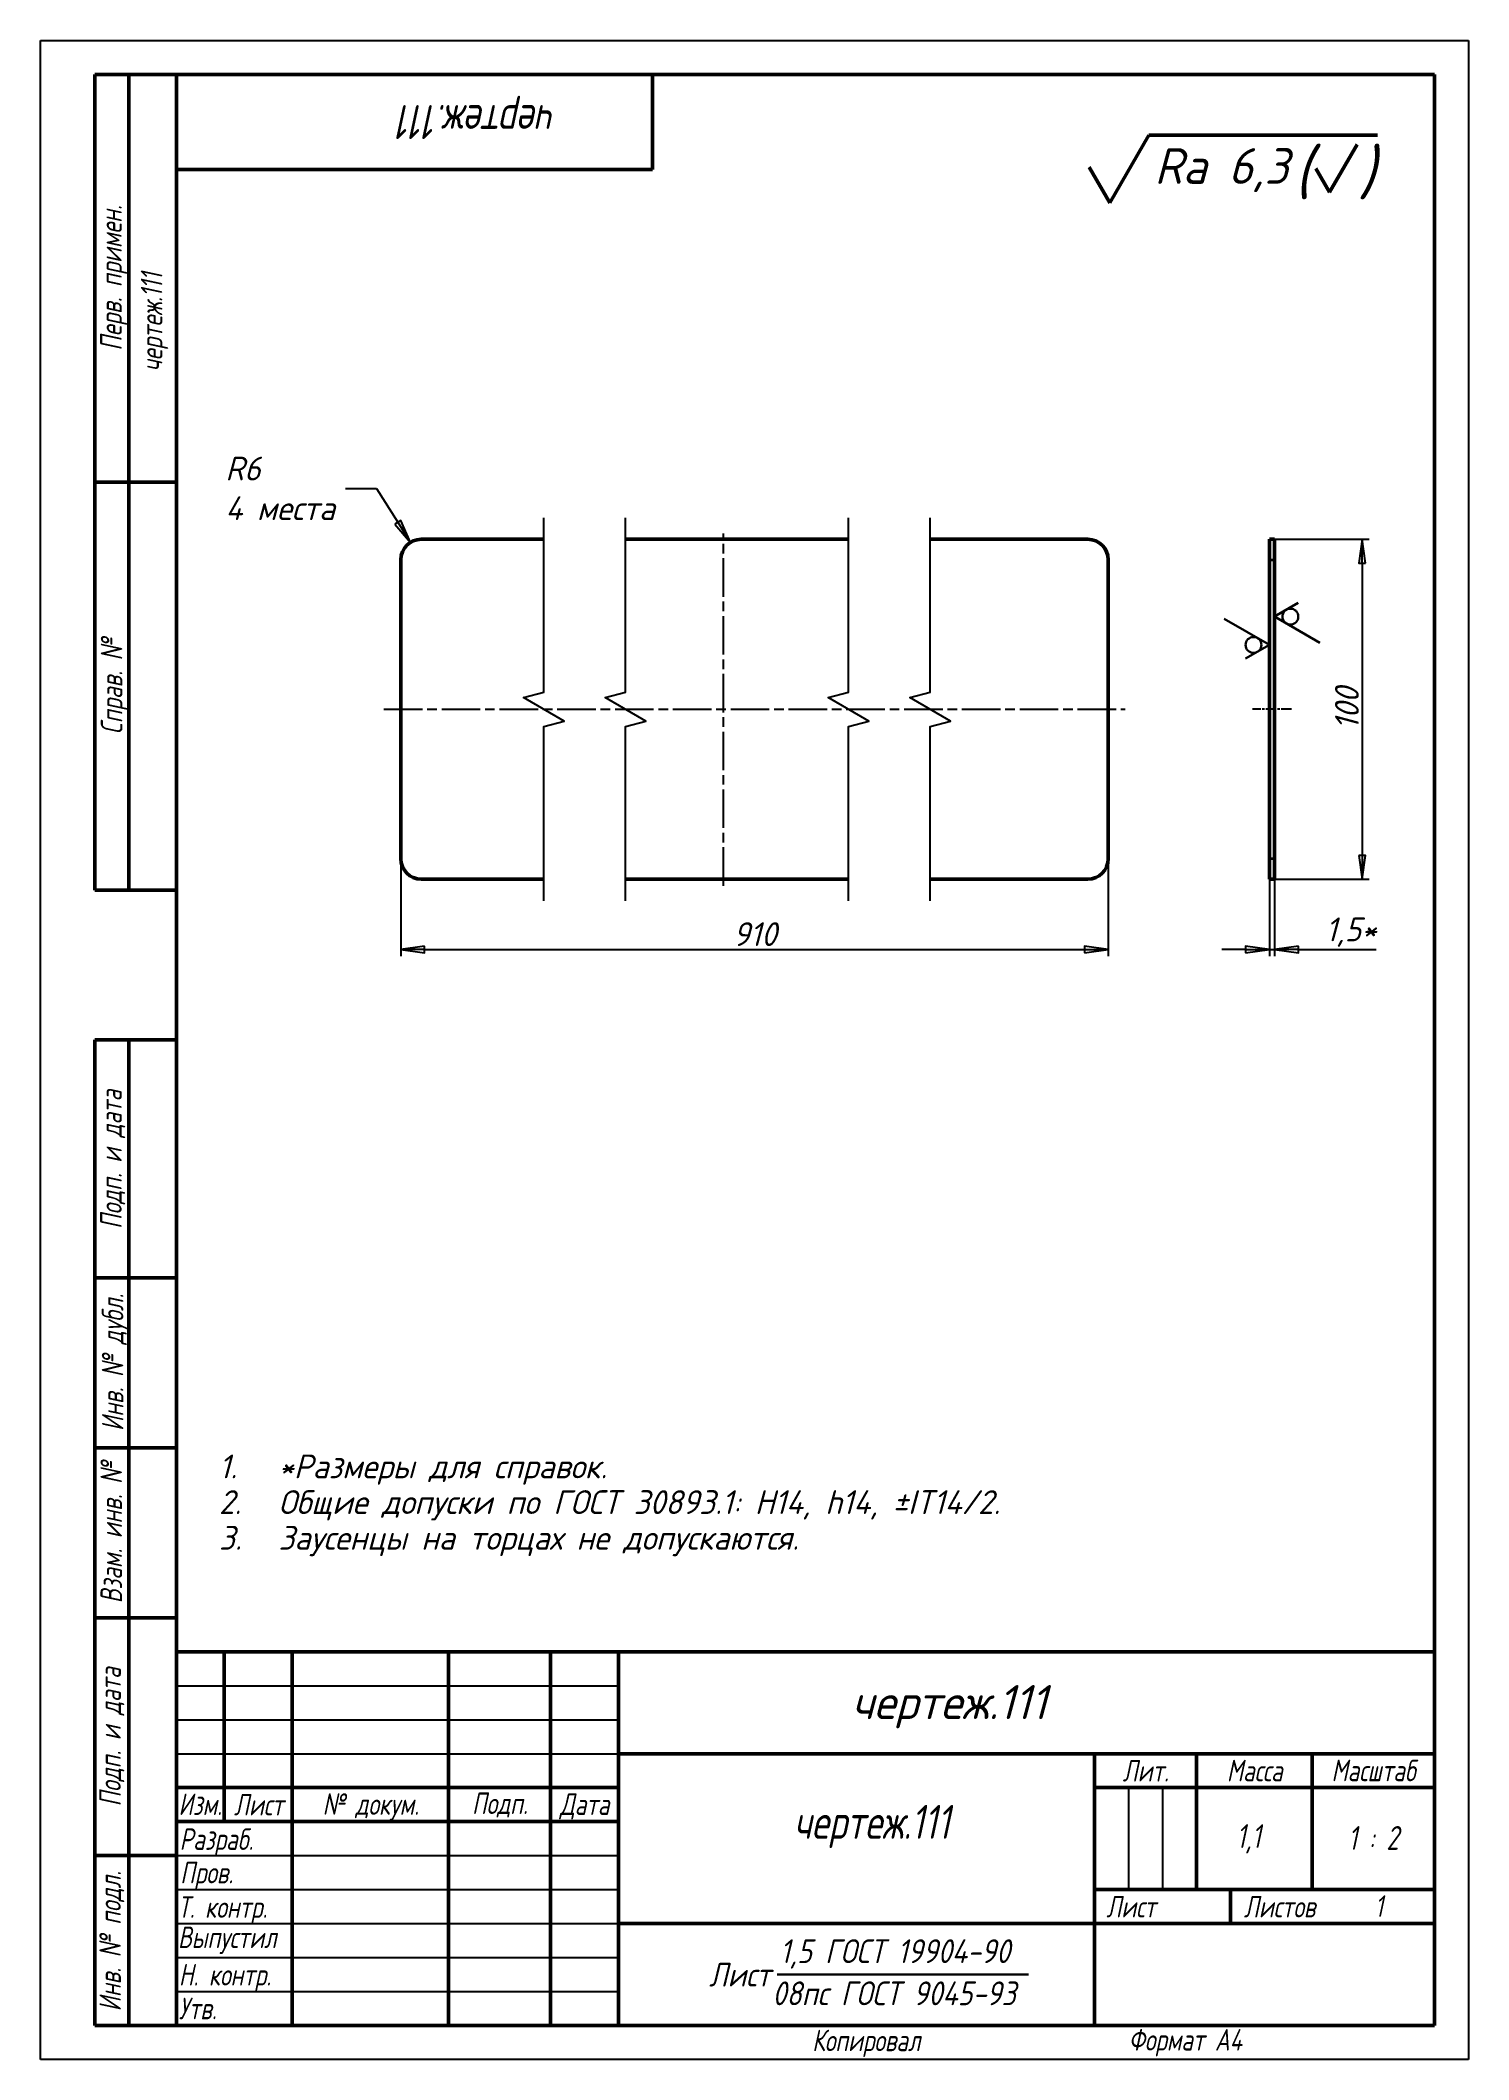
# Model space of a CAD drawing. Header units: millimetres. Extents: x 0 to 420, y 0 to 594.
import ezdxf
from ezdxf.enums import TextEntityAlignment as Align

# ---------------------------------------------------------------- set-up
doc = ezdxf.new("R2010")
doc.units = ezdxf.units.MM
doc.header["$LTSCALE"] = 2
doc.linetypes.add('LT_04', pattern=[0.7087, 0.4724, -0.0591, 0.1181, -0.0591])
for name, color, linetype, lineweight in [('Layer_01', 7, 'Continuous', 35), ('Layer_02', 7, 'Continuous', 50), ('Layer_03', 7, 'Continuous', 50), ('Layer_04', 7, 'Continuous', 50), ('Layer_05', 7, 'Continuous', 25), ('Layer_06', 7, 'Continuous', 25), ('Layer_07', 7, 'Continuous', 25), ('Layer_08', 7, 'Continuous', 25), ('Layer_09', 7, 'Continuous', 50)]:
    doc.layers.add(name, color=color, linetype=linetype, lineweight=lineweight)
doc.styles.add('Style_02', font='ariali.ttf', dxfattribs={"width": 0.8})
doc.styles.add('Style_03', font='GOST Common Italic.ttf')
doc.styles.add('Style_06', font='GOST Common Italic.ttf', dxfattribs={"width": 0.8})
doc.styles.add('Style_07', font='GOST Common Italic.ttf', dxfattribs={"width": 0.8})
doc.styles.add('Style_08', font='GOST Common Italic.ttf')
doc.styles.add('Style_09', font='GOST Common Italic.ttf', dxfattribs={"width": 0.9})
doc.styles.add('Style_10', font='GOST Common Italic.ttf', dxfattribs={"width": 0.8})
doc.styles.add('Style_11', font='GOST Common Italic.ttf', dxfattribs={"width": 0.7})
doc.styles.add('Style_12', font='GOST Common Italic.ttf', dxfattribs={"width": 0.7})
doc.dimstyles.new('DimStyle_06', dxfattribs={"dimscale": 2, "dimtxt": 3.5, "dimasz": 3.5, "dimexe": 1, "dimexo": 0, "dimgap": 0.5, "dimtad": 1, "dimrnd": 1e-08, "dimtxsty": 'Style_03', "dimblk": 'Filled-1', "dimcen": 2.5, "dimdle": 15, "dimclrd": 256, "dimclre": 256, "dimclrt": 256, "dimazin": 2, "dimtfac": 0.714286, "dimtdec": 3, "dimtmove": 0, "dimatfit": 3, "dimlwd": 25, "dimlwe": 25})

# ---------------------------------------------------------------- blocks, each defined once
blk = doc.blocks.new('Block_04')
at = {"layer": 'Layer_09'}
for p, q in [((-12, 0), (-12, 145)), ((-12, 145), (0, 145)), ((-7, 145), (-7, 0)), ((-12, 110), (-7, 110)), ((-7, 110), (0, 110)), ((-12, 85), (-7, 85)), ((-7, 85), (0, 85)), ((-12, 60), (-7, 60)), ((-7, 60), (0, 60)), ((-12, 25), (-7, 25)), ((-7, 25), (0, 25)), ((0, 0), (-12, 0))]:
    blk.add_line(p, q, dxfattribs=at)
at = {"layer": 'Layer_06', "char_height": 3.17, "attachment_point": 5, "rotation": 90, "style": 'Style_02'}
for s, insert, width in [('\\fGOST Common|b0|i1;\\H3.1700;Подп. и дата', (-9.37, 127.41), 34.7679), ('\\fGOST Common|b0|i1;\\H3.1700;Инв. № дубл.', (-8.95, 97.55), 24.8438), ('\\fGOST Common|b0|i1;\\H3.1700;Взам. инв. №', (-9.58, 72.53), 24.8669), ('\\fGOST Common|b0|i1;\\H3.1700;Подп. и дата', (-9.5, 42.47), 35.1486), ('\\fGOST Common|b0|i1;\\H3.1700;Инв. № подл.', (-9.5, 12.41), 24.9618)]:
    blk.add_mtext(s, dxfattribs=dict(at, insert=insert, width=width))
at = {"layer": 'Layer_06', "style": 'Style_06', "width": 0.8}
for tag, p in [('Подп._и_дата_2_001', (-3.53, 127.51)), ('Инв._номер_дубликата_001', (-3.41, 97.47)), ('Взамен_инв._номера_001', (-3.46, 72.53)), ('Подп._и_дата_1_001', (-3.42, 42.35)), ('ИНВЕНТАРНЫЙ_НОМЕР_001', (-3.33, 12.68))]:
    blk.add_attdef(tag, text='', height=3.17, rotation=90, dxfattribs=at).set_placement(p, align=Align.MIDDLE_CENTER)
blk = doc.blocks.new('Block_05')
at = {"layer": 'Layer_09'}
for p, q in [((-12, 0), (-12, 120)), ((-12, 120), (0, 120)), ((-7, 0), (-7, 120)), ((-12, 60), (0, 60)), ((0, 0), (-12, 0))]:
    blk.add_line(p, q, dxfattribs=at)
at = {"layer": 'Layer_06', "char_height": 3.17, "attachment_point": 5, "rotation": 90, "style": 'Style_02'}
for s, insert, width in [('\\fGOST Common|b0|i1;\\H3.1700;Перв. примен.', (-9.19, 90.05), 60.0143), ('\\fGOST Common|b0|i1;\\H3.1700;Справ. №', (-9.1, 30), 59.9357)]:
    blk.add_mtext(s, dxfattribs=dict(at, insert=insert, width=width))
at = {"layer": 'Layer_06', "style": 'Style_06', "width": 0.8}
for tag, p in [('Первичная_применяемость_002', (-2.07, 66.9)), ('Первичная_применяемость_001', (-2.07, 66.9)), ('Справочный_номер_001', (-3.55, 30.02))]:
    blk.add_attdef(tag, text='', height=3.17, rotation=90, dxfattribs=at).set_placement(p, align=Align.MIDDLE_CENTER)
blk = doc.blocks.new('Block_06')
at = {"layer": 'Layer_09'}
for p, q in [((0, 0), (70, 0)), ((70, 0), (70, -14)), ((70, -14), (0, -14))]:
    blk.add_line(p, q, dxfattribs=at)
at = {"layer": 'Layer_06', "style": 'Style_07', "width": 0.8}
for tag in ['ОБОЗНАЧЕНИЕ_002', 'ОБОЗНАЧЕНИЕ_001']:
    blk.add_attdef(tag, text='', height=5, rotation=180, dxfattribs=at).set_placement((69.76, -4.53), align=Align.MIDDLE_CENTER)
blk = doc.blocks.new('Block_11')
at = {"layer": 'Layer_03'}
for p, q in [((0, 55), (185, 55)), ((0, 0), (0, 55)), ((0, 0), (0, 55)), ((7, 55), (7, 30)), ((17, 55), (17, 0)), ((40, 55), (40, 0)), ((55, 55), (55, 0)), ((65, 55), (65, 0)), ((185, 0), (185, 55)), ((65, 40), (185, 40)), ((135, 40), (135, 0)), ((150, 40), (150, 20)), ((167, 40), (167, 20)), ((0, 35), (65, 35)), ((135, 35), (185, 35)), ((0, 30), (65, 30)), ((135, 20), (185, 20)), ((155, 20), (155, 15)), ((65, 15), (185, 15)), ((185, 0), (0, 0))]:
    blk.add_line(p, q, dxfattribs=at)
at = {"layer": 'Layer_03', "linetype": 'Continuous', "lineweight": 25}
for p, q in [((0, 50), (65, 50)), ((0, 45), (65, 45)), ((0, 40), (65, 40)), ((140, 35), (140, 20)), ((145, 35), (145, 20)), ((0, 25), (65, 25)), ((0, 20), (65, 20)), ((0, 15), (65, 15)), ((0, 10), (65, 10)), ((0, 5), (65, 5))]:
    blk.add_line(p, q, dxfattribs=at)
at = {"layer": 'Layer_03', "lineweight": 30}
blk.add_line((88.31, 7.5), (125.29, 7.5), dxfattribs=at)
at = {"layer": 'Layer_03', "char_height": 3.17, "style": 'Style_02'}
for s, insert, width, attachment_point in [('\\fGOST Common|b0|i1;\\H3.1700;Лит.', (142.52, 37.49), 14.9766, 5), ('\\fGOST Common|b0|i1;\\H3.1700;Масса', (158.55, 37.51), 16.9878, 5), ('\\fGOST Common|b0|i1;\\H3.1700;Масштаб', (176.02, 37.53), 17.8316, 5), ('\\fGOST Common|b0|i1;\\H3.1700;Изм.', (3.5, 32.56), 6.9635, 5), ('\\fGOST Common|b0|i1;\\H3.1700;Лист', (12.1, 32.5), 10.0029, 5), ('\\A0;\\fGOST Common|b0|i1;\\H3.1700;№ докум.', (28.58, 32.16), 22.9069, 5), ('\\fGOST Common|b0|i1;\\H3.1700;Подп.', (47.56, 32.45), 14.879, 5), ('\\fGOST Common|b0|i1;\\H3.1700;Дата', (60.02, 32.24), 9.9614, 5), ('\\fGOST Common|b0|i1;\\H3.1700;Разраб.', (0.47, 27), 16.9971, 4), ('\\fGOST Common|b0|i1;\\H3.1700;Пров.', (0.56, 22.08), 17.0192, 4), ('\\A0;\\fGOST Common|b0|i1;\\H3.1700;Т. контр.', (0.23, 17.01), 16.9554, 4), ('\\fGOST Common|b0|i1;\\H3.1700;Лист', (140.37, 17.5), 10.5071, 5), ('\\fGOST Common|b0|i1;\\H3.1700;Листов', (162.21, 17.5), 14.3668, 5), ('\\A1;', (150.6, 17.54), 8.8313, 5), ('\\fGOST Common|b0|i1;\\H3.1700;Н. контр.', (0.36, 7.05), 16.9999, 4), ('\\fGOST Common|b0|i1;\\H3.1700;Утв.', (0.34, 2.52), 17.0083, 4), ('\\fGOST Common|b0|i1;\\H3.1700;Копировал', (93.48, -0.59), 19.7871, 1)]:
    blk.add_mtext(s, dxfattribs=dict(at, insert=insert, width=width, attachment_point=attachment_point))
at = {"layer": 'Layer_03'}
for tag, height, style, width, p in [('Изм1_001', 2.89, 'Style_12', 0.7, (3.51, 52.52)), ('Лист1_001', 2.89, 'Style_12', 0.7, (12.03, 52.52)), ('Докум1_001', 2.89, 'Style_12', 0.7, (28.54, 52.48)), ('Изм2_001', 2.89, 'Style_12', 0.7, (3.5, 47.52)), ('Лист2_001', 2.89, 'Style_12', 0.7, (12.01, 47.5)), ('Докум2_001', 2.89, 'Style_12', 0.7, (28.53, 47.5)), ('Изм3_001', 2.89, 'Style_12', 0.7, (3.5, 42.5)), ('Лист3_001', 2.89, 'Style_12', 0.7, (12.01, 42.51)), ('Докум3_001', 2.89, 'Style_12', 0.7, (28.51, 42.48)), ('Изм4_001', 2.89, 'Style_12', 0.7, (3.51, 37.5)), ('Лист4_001', 2.89, 'Style_12', 0.7, (12, 37.53)), ('Докум4_001', 2.89, 'Style_12', 0.7, (28.51, 37.52)), ('НАИМЕНОВАНИЕ_001', 5, 'Style_07', 0.8, (91.8, 27.48)), ('Литера_001', 3.5, 'Style_10', 0.8, (137.52, 27.25)), ('Литера2_001', 3.5, 'Style_10', 0.8, (142.51, 27.22)), ('Литера3_001', 3.5, 'Style_10', 0.8, (147.52, 27.21)), ('Масса_001', 3.5, 'Style_10', 0.8, (158.47, 27.53)), ('Масштаб_001', 3.5, 'Style_10', 0.8, (174.92, 25.86)), ('Тип_документа_001', 3.17, 'Style_06', 0.8, (100.08, 17.56)), ('Листов_001', 3.17, 'Style_06', 0.8, (177.46, 17.58))]:
    blk.add_attdef(tag, text='', height=height, dxfattribs=dict(at, style=style, width=width)).set_placement(p, align=Align.MIDDLE_CENTER)
for tag, height, style, width, p in [('Подп1_001', 2.89, 'Style_12', 0.7, (40.01, 52.51)), ('Дата1_001', 2, 'Style_11', 0.7, (55.01, 52.51)), ('Подп2_001', 2.89, 'Style_12', 0.7, (40.01, 47.5)), ('Дата2_001', 2, 'Style_11', 0.7, (55.01, 47.49)), ('Подп3_001', 2.89, 'Style_12', 0.7, (40.01, 42.51)), ('Дата3_001', 2, 'Style_11', 0.7, (55.02, 42.52)), ('Подп4_001', 2.89, 'Style_12', 0.7, (40.01, 37.51)), ('Дата4_001', 2, 'Style_11', 0.7, (55.02, 37.51)), ('АВТОР_001', 3.17, 'Style_06', 0.8, (15.59, 26.85)), ('Разработал_Подп._001', 2.89, 'Style_12', 0.7, (40.05, 27.51)), ('ДАТА_СОЗДАНИЯ_001', 2, 'Style_11', 0.7, (55.01, 27.51)), ('ПРОВЕРИЛ_001', 3.17, 'Style_06', 0.8, (17.41, 22.53)), ('Проверил_Подп._001', 2.89, 'Style_12', 0.7, (40.05, 22.52)), ('ДАТА_ПРОВЕРКИ_001', 2, 'Style_11', 0.7, (55.02, 22.51)), ('ТЕХНОЛОГ_001', 3.17, 'Style_06', 0.8, (17.33, 17.54)), ('Технолог_Подп._001', 2.89, 'Style_12', 0.7, (40.05, 17.51)), ('Технолог_Дата_001', 2, 'Style_11', 0.7, (55.01, 17.5)), ('Должность_руководителя_001', 3.17, 'Style_06', 0.8, (0.52, 12.51)), ('НАЧ._ОТДЕЛА_001', 3.17, 'Style_06', 0.8, (17.46, 12.45)), ('Руководитель_Подп._001', 2.89, 'Style_12', 0.7, (40.01, 12.5)), ('Руководитель_Дата_001', 2, 'Style_11', 0.7, (55.01, 12.51)), ('НОРМОКОНТРОЛЬ_001', 3.17, 'Style_06', 0.8, (17.37, 7.48)), ('Нормоконтроль_Подп._001', 2.89, 'Style_12', 0.7, (40.05, 7.52)), ('ДАТА_НОРМОКОНТРОЛЯ_001', 2, 'Style_11', 0.7, (55.02, 7.51)), ('УТВЕРДИЛ_001', 3.17, 'Style_06', 0.8, (17.4, 2.51)), ('Утвердил_Подп._001', 2.89, 'Style_12', 0.7, (40.05, 2.51)), ('ДАТА_УТВЕРЖДЕНИЯ_001', 2, 'Style_11', 0.7, (55.01, 2.5))]:
    blk.add_attdef(tag, text='', height=height, dxfattribs=dict(at, style=style, width=width)).set_placement(p, align=Align.MIDDLE_LEFT)
at = {"layer": 'Layer_03', "style": 'Style_08'}
for tag, p in [('ОБОЗНАЧЕНИЕ_001', (105.61, 45.12)), ('ОРГАНИЗАЦИЯ_001', (143.16, 5.1))]:
    blk.add_attdef(tag, text='', height=5, dxfattribs=at).set_placement(p, align=Align.MIDDLE_CENTER)
at = {"layer": 'Layer_03', "style": 'Style_09', "width": 0.9}
blk.add_attdef('Материал_Наим._001', text='', height=3.5, dxfattribs=at).set_placement((95.66, 8.9), align=Align.BOTTOM_CENTER)
blk.add_attdef('Материал_Класс_001', text='', height=3.5, dxfattribs=at).set_placement((88.21, 7.5), align=Align.MIDDLE_RIGHT)
blk.add_attdef('Материал_ГОСТ_001', text='', height=3.5, dxfattribs=at).set_placement((106.8, 6.5), align=Align.TOP_CENTER)
blk = doc.blocks.new('Block_12')
at = {"layer": 'Layer_04', "lineweight": 25}
for p, q in [((0, 0), (0, 297)), ((0, 297), (210, 297)), ((210, 297), (210, 0)), ((210, 0), (0, 0))]:
    blk.add_line(p, q, dxfattribs=at)
at = {"layer": 'Layer_04'}
for p, q in [((205, 292), (20, 292)), ((20, 292), (20, 5)), ((205, 5), (205, 292)), ((20, 5), (205, 5))]:
    blk.add_line(p, q, dxfattribs=at)
at = {"layer": 'Layer_04', "insert": (160, 4.5), "char_height": 3.17, "attachment_point": 1, "style": 'Style_02'}
blk.add_mtext('\\A1;\\fGOST Common|b0|i1;\\H3.1700;Формат A4', dxfattribs=at)
blk = doc.blocks.new('Filled-1')
at = {"color": 0}
for p, q in [((0, 0), (-1, 0.143)), ((-1, 0.143), (-1, -0.143)), ((-1, 0), (0, 0)), ((-1, -0.143), (0, 0))]:
    blk.add_line(p, q, dxfattribs=at)
at = {"color": 0, "flags": 128}
blk.add_lwpolyline([(-1, -0.143), (0, 0), (-1, 0.143), (-1, -0.143)], dxfattribs=at)
at = {"color": 0}
blk.add_solid([(-1, -0.143), (0, 0), (-1, 0.143), (-1, -0.143)], dxfattribs=at)
blk = doc.blocks.new('*D11')
at = {"layer": 'Defpoints', "color": 0, "linetype": 'Continuous'}
for p in [(106, 353.23), (314.03, 353.23), (314.03, 326.59)]:
    blk.add_point(p, dxfattribs=at)
at = {"layer": 'Layer_08', "linetype": 'Continuous', "lineweight": 25}
for p, q in [((106, 353.23), (106, 324.59)), ((314.03, 353.23), (314.03, 324.59)), ((113, 326.59), (307.03, 326.59))]:
    blk.add_line(p, q, dxfattribs=at)
at = {"layer": 'Layer_08', "linetype": 'Continuous', "lineweight": 25, "xscale": 7, "yscale": 7, "zscale": 7, "rotation": 180}
blk.add_blockref('Filled-1', (106, 326.59), dxfattribs=at)
at = {"layer": 'Layer_08', "linetype": 'Continuous', "lineweight": 25, "xscale": 7, "yscale": 7, "zscale": 7}
blk.add_blockref('Filled-1', (314.03, 326.59), dxfattribs=at)
at = {"layer": 'Layer_08', "linetype": 'Continuous', "lineweight": 25, "insert": (203.67, 334.59), "char_height": 7, "attachment_point": 1, "style": 'Style_03'}
blk.add_mtext('\\A1;910', dxfattribs=at)
blk = doc.blocks.new('*D12')
at = {"layer": 'Defpoints', "color": 0, "linetype": 'Continuous'}
for p in [(362.93, 447.23), (362.93, 347.23), (388.72, 347.23)]:
    blk.add_point(p, dxfattribs=at)
at = {"layer": 'Layer_08', "linetype": 'Continuous', "lineweight": 25}
for p, q in [((362.93, 447.23), (390.72, 447.23)), ((388.72, 440.23), (388.72, 354.23)), ((362.93, 347.23), (390.72, 347.23))]:
    blk.add_line(p, q, dxfattribs=at)
at = {"layer": 'Layer_08', "linetype": 'Continuous', "lineweight": 25, "xscale": 7, "yscale": 7, "zscale": 7}
for p, rotation in [((388.72, 447.23), 90), ((388.72, 347.23), 270)]:
    blk.add_blockref('Filled-1', p, dxfattribs=dict(at, rotation=rotation))
at = {"layer": 'Layer_08', "linetype": 'Continuous', "lineweight": 25, "insert": (380.72, 391.17), "char_height": 7, "attachment_point": 1, "rotation": 90, "style": 'Style_03'}
blk.add_mtext('\\A1;100', dxfattribs=at)
blk = doc.blocks.new('*D13')
at = {"layer": 'Defpoints', "color": 0, "linetype": 'Continuous'}
for p in [(361.43, 353.23), (362.93, 353.23), (362.93, 326.58)]:
    blk.add_point(p, dxfattribs=at)
at = {"layer": 'Layer_08', "linetype": 'Continuous', "lineweight": 25}
for p, q in [((361.43, 353.23), (361.43, 324.58)), ((362.93, 353.23), (362.93, 324.58)), ((354.43, 326.58), (347.43, 326.58)), ((361.43, 326.58), (362.93, 326.58)), ((369.93, 326.58), (392.79, 326.58))]:
    blk.add_line(p, q, dxfattribs=at)
at = {"layer": 'Layer_08', "linetype": 'Continuous', "lineweight": 25, "xscale": 7, "yscale": 7, "zscale": 7}
blk.add_blockref('Filled-1', (361.43, 326.58), dxfattribs=at)
at = {"layer": 'Layer_08', "linetype": 'Continuous', "lineweight": 25, "xscale": 7, "yscale": 7, "zscale": 7, "rotation": 180}
blk.add_blockref('Filled-1', (362.93, 326.58), dxfattribs=at)
at = {"layer": 'Layer_08', "linetype": 'Continuous', "lineweight": 25, "insert": (377.93, 335.98), "char_height": 7, "attachment_point": 1, "style": 'Style_03'}
blk.add_mtext('\\A1;\\fGOST Common|b0|i1;1,5*', dxfattribs=at)
blk = doc.blocks.new('Block_08')
at = {"layer": 'Layer_09', "lineweight": 50}
for p, q in [((-9.099, -3.6), (-8.002, -1.7)), ((-8.002, -1.7), (-1.6, -1.7)), ((-2.939, -3.3), (-2.169, -1.967)), ((-9.676, -2.6), (-9.099, -3.6)), ((-3.324, -2.633), (-2.939, -3.3))]:
    blk.add_line(p, q, dxfattribs=at)
at = {"layer": 'Layer_06', "attachment_point": 7, "style": 'Style_03'}
for s, insert, char_height in [('\\A1;\\fGOST Common|b0|i1;\\H1.0000;Ra 6,3', (-7.848, -3.3), 1), ('\\A1;\\fGOST Common|b0|i1;\\H1.3000;(', (-3.939, -3.5), 1.3), ('\\A1;\\fGOST Common|b0|i1;\\H1.3000;)', (-2.139, -3.5), 1.3)]:
    blk.add_mtext(s, dxfattribs=dict(at, insert=insert, char_height=char_height))
blk = doc.blocks.new('Block_09')
at = {"layer": 'Layer_09', "lineweight": 30}
for p, q in [((0, 0), (1.097, 1.9)), ((-0.577, 1), (0, 0))]:
    blk.add_line(p, q, dxfattribs=at)
blk.add_circle((0, 0.667), 0.333, dxfattribs=at)
blk = doc.blocks.new('Block_10')
at = {"layer": 'Layer_09', "lineweight": 30}
for p, q in [((0, 0), (1.097, 1.9)), ((-0.577, 1), (0, 0))]:
    blk.add_line(p, q, dxfattribs=at)
blk.add_circle((0, 0.667), 0.333, dxfattribs=at)
blk = doc.blocks.new('*D14')
at = {"layer": 'Defpoints', "color": 0, "linetype": 'Continuous'}
for p in [(108.82, 446.31), (112, 441.23)]:
    blk.add_point(p, dxfattribs=at)
at = {"layer": 'Layer_08', "linetype": 'Continuous', "lineweight": 25}
for p, q in [((89.73, 462.22), (98.83, 462.22)), ((98.83, 462.22), (105.09, 452.24))]:
    blk.add_line(p, q, dxfattribs=at)
at = {"layer": 'Layer_08', "linetype": 'Continuous', "lineweight": 25, "xscale": 7, "yscale": 7, "zscale": 7, "rotation": 302.1113276946202}
blk.add_blockref('Filled-1', (108.82, 446.31), dxfattribs=at)
at = {"layer": 'Layer_08', "linetype": 'Continuous', "lineweight": 25, "insert": (54.39, 471.55), "char_height": 7, "attachment_point": 1, "style": 'Style_03'}
blk.add_mtext('\\A1;\\fGOST Common|b0|i1;R6\\P\\fGOST Common|b0|i1;4 места', dxfattribs=at)

msp = doc.modelspace()

# ---------------------------------------------------------------- linework, layer by layer
at = {"layer": 'Layer_01'}
for p, q in [((361.4272, 441.2299), (362.9272, 441.2299)), ((362.9272, 353.2299), (361.4272, 353.2299))]:
    msp.add_line(p, q, dxfattribs=at)
at = {"layer": 'Layer_02'}
for p, q in [((112.0046, 447.2299), (148.0372, 447.2299)), ((172.0372, 447.2299), (237.6548, 447.2299)), ((261.6548, 447.2299), (308.0344, 447.2299)), ((361.4272, 441.2299), (361.4272, 447.2299)), ((362.9272, 447.2299), (361.4272, 447.2299)), ((362.9272, 447.2299), (362.9272, 441.2299)), ((106.0046, 353.2299), (106.0046, 441.2299)), ((314.0344, 441.2299), (314.0344, 353.2299)), ((361.4272, 441.2299), (361.4272, 353.2299)), ((362.9272, 353.2299), (362.9272, 441.2299)), ((361.4272, 347.2299), (361.4272, 353.2299)), ((362.9272, 353.2299), (362.9272, 347.2299)), ((148.0372, 347.2299), (112.0046, 347.2299)), ((237.6548, 347.2299), (172.0372, 347.2299)), ((308.0344, 347.2299), (261.6548, 347.2299)), ((361.4272, 347.2299), (362.9272, 347.2299))]:
    msp.add_line(p, q, dxfattribs=at)
for centre, start, end in [((112.0046, 441.2299), 90, 180), ((308.0344, 441.2299), 0, 90), ((112.0046, 353.2299), 180, 270), ((308.0344, 353.2299), 270, 0)]:
    msp.add_arc(centre, 6, start, end, dxfattribs=at)
at = {"layer": 'Layer_05', "flags": 128}
for points in [[(148.0372, 340.8799), (148.0372, 392.1581), (154.0372, 393.7658), (142.0372, 400.694), (148.0372, 402.3017), (148.0372, 453.5799)], [(172.0372, 340.8799), (172.0372, 392.1581), (178.0372, 393.7658), (166.0372, 400.694), (172.0372, 402.3017), (172.0372, 453.5799)], [(237.6548, 340.8799), (237.6548, 392.1581), (243.6548, 393.7658), (231.6548, 400.694), (237.6548, 402.3017), (237.6548, 453.5799)], [(261.6548, 340.8799), (261.6548, 392.1581), (267.6548, 393.7658), (255.6548, 400.694), (261.6548, 402.3017), (261.6548, 453.5799)]]:
    msp.add_lwpolyline(points, dxfattribs=at)
at = {"layer": 'Layer_07', "linetype": 'LT_04', "ltscale": 11.993792}
for p, q in [((200.8445, 345.3096), (200.8445, 448.8914)), ((101.0046, 397.2299), (319.0344, 397.2299))]:
    msp.add_line(p, q, dxfattribs=at)
at = {"layer": 'Layer_07', "linetype": 'LT_04', "ltscale": 3.19417}
msp.add_line((367.9272, 397.2299), (356.4272, 397.2299), dxfattribs=at)

# ---------------------------------------------------------------- block references
for name, p, xscale, yscale, zscale in [('Block_12', (0, 0), 2, 2, 2), ('Block_08', (410, 584), 10.49999982118607, 10.49999982118607, 10.49999982118607), ('Block_04', (40, 10), 2, 2, 2)]:
    msp.add_blockref(name, p, dxfattribs=dict(xscale=xscale, yscale=yscale, zscale=zscale))
ref = msp.add_blockref('Block_05', (40, 344), dxfattribs=dict(xscale=2, yscale=2, zscale=2))
ref.add_attrib('Первичная_применяемость_001', 'чертеж.111', (35.8689, 496.5797), dxfattribs={"layer": 'Layer_06', "height": 6.34, "rotation": 90, "style": 'Style_06', "width": 0.8})
ref = msp.add_blockref('Block_06', (40, 584), dxfattribs=dict(xscale=2, yscale=2, zscale=2))
ref.add_attrib('ОБОЗНАЧЕНИЕ_001', 'чертеж.111', (151.563, 575.0004), dxfattribs={"layer": 'Layer_06', "height": 10, "rotation": 180, "style": 'Style_07', "width": 0.8})
at = {"xscale": 6.99999988079071, "yscale": 6.99999988079071, "zscale": 6.99999988079071}
for name, p, rotation in [('Block_10', (362.9272, 424.4944), 270), ('Block_09', (361.4272, 416.1615), 90)]:
    msp.add_blockref(name, p, dxfattribs=dict(at, rotation=rotation))
ref = msp.add_blockref('Block_11', (40, 10), dxfattribs=dict(xscale=2, yscale=2, zscale=2))
ref.add_attrib('Должность_руководителя_001', 'Выпустил', (40.4591, 32.8095), dxfattribs={"layer": 'Layer_03', "height": 6.34, "style": 'Style_06', "width": 0.8})
ref.add_attrib('ОБОЗНАЧЕНИЕ_001', 'чертеж.111', (238.5525, 100.1823), dxfattribs={"layer": 'Layer_03', "height": 10, "style": 'Style_08'})
ref.add_attrib('НАИМЕНОВАНИЕ_001', 'чертеж.111', (221.5467, 64.9501), dxfattribs={"layer": 'Layer_03', "height": 10, "style": 'Style_07', "width": 0.8})
ref.add_attrib('Материал_Класс_001', 'Лист', (196.6373, 21.5), dxfattribs={"layer": 'Layer_03', "height": 7, "style": 'Style_09', "width": 0.9})
ref.add_attrib('Материал_Наим._001', '1,5 ГОСТ 19904-90', (217.4899, 28.4), dxfattribs={"layer": 'Layer_03', "height": 7, "style": 'Style_09', "width": 0.9})
ref.add_attrib('Материал_ГОСТ_001', '08пс ГОСТ 9045-93', (215.2587, 16), dxfattribs={"layer": 'Layer_03', "height": 7, "style": 'Style_09', "width": 0.9})
ref.add_attrib('Масса_001', '1,1', (351.7573, 62.2669), dxfattribs={"layer": 'Layer_03', "height": 7, "style": 'Style_10', "width": 0.8})
ref.add_attrib('Масштаб_001', '1 : 2', (384.5816, 61.7088), dxfattribs={"layer": 'Layer_03', "height": 7, "style": 'Style_10', "width": 0.8})
ref.add_attrib('Листов_001', '1', (392.457, 41.9878), dxfattribs={"layer": 'Layer_03', "height": 6.34, "style": 'Style_06', "width": 0.8})

# ---------------------------------------------------------------- texts
at = {"layer": 'Layer_06', "style": 'Style_03'}
for s, p in [('1. ', (52.5, 171)), ('*Размеры для справок.', (70, 171)), ('2. ', (52.5, 160.5)), ('Общие допуски по ГОСТ 30893.1: H14, h14, ±IT14/2.', (70, 160.5)), ('3. ', (52.5, 150)), ('Заусенцы на торцах не допускаются.', (70, 150))]:
    msp.add_text(s, height=7, dxfattribs=at).set_placement(p)

# ---------------------------------------------------------------- dimensions: what is measured, and where the dimension line sits
at = {"layer": 'Layer_08', "linetype": 'Continuous', "lineweight": 25}
dim = msp.add_radius_dim(center=(112.0046, 441.2299), mpoint=(108.8152, 446.312), text='\\fGOST Common|b0|i1;<>\\P\\fGOST Common|b0|i1;4 места', dimstyle='DimStyle_06', override={"dimgap": 0.5, "dimtad": 0, "dimtih": 1, "dimtoh": 1, "dimdec": 2, "dimlfac": 1, "dimcen": 0, "dimtol": 0, "dimlim": 0, "dimtp": 0, "dimtm": 0, "dimtdec": 3, "dimtofl": 0, "dimtvp": 0}, dxfattribs=at)
dim.commit()
dim.dimension.update_dxf_attribs({"geometry": '*D14', "text_midpoint": (71.5584, 462.2206), "dimtype": 164})
dim = msp.add_linear_dim(base=(388.7174, 347.2299), p1=(362.9272, 447.2299), p2=(362.9272, 347.2299), angle=90, dimstyle='DimStyle_06', override={"dimgap": 0.5, "dimdec": 2, "dimtol": 0, "dimlim": 0, "dimtp": 0, "dimtm": 0, "dimtdec": 3, "dimtofl": 0, "dimatfit": 1}, dxfattribs=at)
dim.commit()
dim.dimension.update_dxf_attribs({"geometry": '*D12', "text_midpoint": (388.7174, 397.2299), "dimtype": 160})
dim = msp.add_linear_dim(base=(314.0344, 326.5949), p1=(106.0046, 353.2299), p2=(314.0344, 353.2299), text='910', dimstyle='DimStyle_06', override={"dimgap": 0.5, "dimdec": 2, "dimlfac": 4.374375, "dimtol": 0, "dimlim": 0, "dimtp": 0, "dimtm": 0, "dimtdec": 3, "dimtofl": 0, "dimatfit": 1}, dxfattribs=at)
dim.commit()
dim.dimension.update_dxf_attribs({"geometry": '*D11', "text_midpoint": (210.0195, 326.5949), "dimtype": 160})
dim = msp.add_linear_dim(base=(362.9272, 326.5752), p1=(361.4272, 353.2299), p2=(362.9272, 353.2299), angle=180, text='\\fGOST Common|b0|i1;<>*', dimstyle='DimStyle_06', override={"dimgap": 0.5, "dimdec": 2, "dimtol": 0, "dimlim": 0, "dimtp": 0, "dimtm": 0, "dimtdec": 3, "dimtofl": 1, "dimatfit": 1}, dxfattribs=at)
dim.commit()
dim.dimension.update_dxf_attribs({"geometry": '*D13', "text_midpoint": (384.861, 326.5752), "dimtype": 160})

doc.saveas('drawing.dxf')
